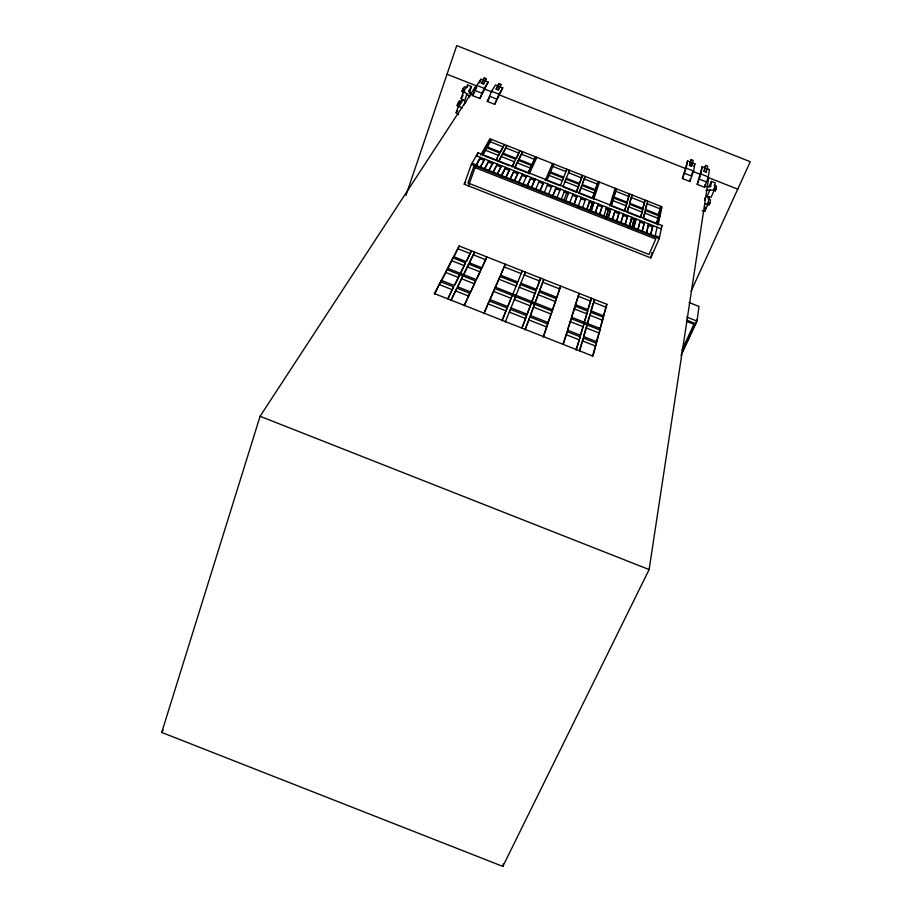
<?xml version="1.0" encoding="UTF-8"?>
<svg xmlns="http://www.w3.org/2000/svg" width="912" height="912" viewBox="0 0 912 912"><rect width="100%" height="100%" fill="white"/><g stroke="black" fill="none" stroke-linecap="round" stroke-linejoin="round"><path stroke-width="1.37" d="M715.703 188.146L715.293 191.144L716.558 186.219L714.142 185.273M686.326 321.298L695.263 324.832L697.213 319.508M680.956 355.6L696.996 321.092L699.014 306.466L689.016 302.51M714.153 190.38L709.889 189.958L706.834 196.878L711.086 197.288L714.153 190.38L715.202 182.879L711.417 181.397L708.898 187.097M706.686 204.607L709.217 204.79L710.072 202.886L710.505 199.842L708.1 198.896L709.148 196.525L708.031 204.151L704.999 210.991L702.16 210.752M709.217 204.79L709.513 202.76M711.417 181.397L710.642 186.686L706.618 186.527M704.999 210.991L705.569 207.149M447.028 74.214L476.132 85.728L260.08 416.282L161.72 732.439L502.831 866.4L649.116 569.555L708.681 177.692L737.728 189.172M704.554 200.435L704.976 197.744M704.714 167.694L705.728 165.391L707.78 166.201L706.184 172.14L704.121 171.331L704.714 167.694L702.172 166.679L697.213 184.395L704.611 187.325L708.328 176.917L709.445 169.564L707.655 168.857M704.611 187.325L705.033 184.646M706.184 172.14L706.561 169.712M704.121 171.331L705.728 165.391M697.213 184.395L700.952 173.998L702.172 166.679M690.156 161.937L687.602 160.922L682.427 178.547L689.825 181.477L693.576 171.08L694.887 163.807L692.197 162.735L691.524 166.349L689.472 165.539L691.159 159.623L693.2 160.432L691.524 166.349M689.825 181.477L690.304 178.82M689.472 165.539L691.159 159.623M682.427 178.547L686.2 168.161L687.602 160.922M659.182 238.739L662.021 225.492L478.013 152.771L471.31 164.491L464.242 184.201L650.815 257.902L659.182 238.739L471.31 164.491M650.815 257.902L652.012 252.487M658.065 225.047L662.089 206.842L489.892 138.784L480.749 154.972M658.897 214.787L660.778 206.329L658.407 214.753M657.096 227.213L655.124 236.117L476.053 165.346M656.412 223.668L658.669 215.791L656.845 223.999L643.427 218.698L645.434 210.558L659.992 216.315M650.587 234.475L652.901 225.549L650.86 234.43M502.831 866.4L503.47 863.63M646.334 232.799L648.694 223.885L646.608 232.742M642.082 231.112L644.488 222.232L642.344 231.067M643.405 217.033L644.077 214.32M645.251 209.543L646.733 203.547L659.764 208.688M647.748 201.176L645.673 209.566L660.22 215.312M642.778 209.521L640.748 217.637L627.308 212.325L629.519 204.277L642.778 209.521L640.361 217.421M637.83 229.436L640.292 220.567L638.081 229.379M642.584 208.586L645.137 200.15L643.04 208.517L629.793 203.285L632.073 194.986L629.736 202.19M633.578 227.761L636.086 218.903L633.817 227.692M631.64 228.148L633.783 219.963M632.392 226.906L634.524 218.743M629.554 226.016L631.879 217.25L629.326 226.073M629.303 227.179L631.469 219.028M592.458 356.284L596.402 343.231L583.429 338.113L582.278 340.814L595.24 345.933M596.266 342L599.948 330.03L571.265 318.698L567.663 329.266M599.788 328.913L603.368 317.285L590.839 312.337L589.654 315.153L602.159 320.089M603.231 316.111L606.856 304.3L459.158 245.989L434.454 293.596L592.937 356.136L606.856 304.3M625.085 224.398L627.684 215.585L625.29 224.329M626.989 212.131L628.482 206.75L641.729 211.983M612.328 197.482L626.897 203.239L624.64 211.276L611.222 205.964L613.651 198.007L611.405 204.482M620.833 222.71L623.477 213.921L621.038 222.642M624.344 211.082L626.897 203.239M626.498 203.456L629.485 193.96L627.171 202.247L612.625 196.502M616.58 221.035L619.271 212.268L616.774 220.955M579.69 349.809L581.913 342.103M583.384 336.916L585.618 329.141M587.123 323.908L589.289 316.396M590.794 311.197L593.005 303.502M579.736 350.926L583.429 338.113M587.613 323.566L590.839 312.337M576.441 349.627L580.18 336.824L567.207 331.706L563.206 343.516M584.432 322.312L587.704 311.106L575.176 306.158L571.368 317.479M575.951 349.98L580.18 336.824M580.157 335.639L584.011 323.737L580.613 335.354L567.663 330.235M584.033 322.483L587.704 311.106M587.681 309.966L591.478 298.224L588.115 309.727L575.609 304.79M612.328 219.359L615.076 210.604L612.511 219.279M608.247 217.592L610.869 208.939L608.076 217.672M613.673 197.072L616.444 188.807L613.947 197.026M606.218 216.509L608.281 209.794M606.035 217.991L608.908 208.62M609.729 205.941L615.144 188.294M575.233 305.053L579.166 293.368L563.24 344.417M603.824 215.996L606.662 207.286L606.127 208.586L610.333 210.25M599.572 214.32L602.467 205.622L599.72 214.217M595.319 212.633L598.261 203.957L595.456 212.542M591.067 210.957L594.054 202.293L591.193 210.854M589.597 211.493L592.276 203.547M593.609 199.568L599.492 182.104M589.46 211.39L592.139 203.422M405.988 195.328L456.73 45.6L750.28 161.72L691.079 291.19M592.31 198.428L595.114 190.676L581.867 185.444L578.96 193.15M595.217 189.867L598.192 181.591L595.433 189.707L582.209 184.475L585.151 176.438L582.472 183.506M595.114 190.676L592.435 198.542L579.017 193.241L581.867 185.444M586.929 209.167L589.847 200.64L586.815 209.27M543.438 336.596L560.709 286.083L556.559 297.688M543.096 337.018L547.736 324.022L529.883 316.977L528.721 319.884L546.55 326.918M547.918 322.916L552.136 311.152L494.749 288.5L489.881 300.014M552.33 310.069L556.388 298.737L539.152 291.931L534.899 303.194M459.135 106.966L457.14 105.37L459.523 100.844L461.928 101.791L460.526 103.922M464.037 92.83L462.019 91.234L462.715 89.251L464.402 86.754L466.819 87.712L467.731 85.09L471.515 86.583L469.053 93.651M459.523 100.844L457.14 105.37M458.679 114.65L456.137 112.678L458.588 105.598L462.829 99.203M463.535 91.348L466.955 93.959L464.47 101.107L461.05 98.496L463.535 91.348L467.731 85.09M475.186 88.407L476.132 85.728M479.587 82.924L480.886 79.219L483.44 80.233L484.272 77.851L486.324 78.66L483.497 84.132L481.445 83.311L484.272 77.851M582.563 207.594L585.652 198.976L585.116 200.287L580.944 198.634L581.468 197.323L577.9 207.138M485.48 81.043L488.182 82.103L479.883 98.519L472.484 95.589L476.839 85.42L480.886 79.219M498.864 83.63L498.02 86.002L495.467 84.987L491.614 91.268L487.293 101.449L494.692 104.367L502.763 87.871L500.061 86.811L498.18 89.935L496.117 89.125L498.864 83.63L500.916 84.44L500.061 86.811M691.695 174.454L692.379 172.573M477.079 155.371L478.013 152.771M468.483 185.877L475.585 166.178L480.51 157.423L475.813 166.258M475.562 166.702L476.292 164.912L472.028 163.225M476.098 166.907L478.447 160.398M485.549 150.252L486.461 147.733L499.719 152.977L498.796 155.496L485.549 150.252L482.801 155.143M490.291 141.793L491.192 139.297L486.962 146.832L500.209 152.065L504.256 144.461L503.344 146.957L490.291 141.793L487.259 147.197M434.602 294.2L440.61 281.74L453.595 286.858L448.351 298.19M440.257 283.313L441.317 280.372L454.279 285.479L459.659 274.649L458.588 277.556L445.843 272.517L441.499 280.907M445.843 272.517L446.903 269.61L475.608 280.942L474.89 282.88M447.735 268.88L452.979 257.902L465.508 262.861L460.412 273.885M484.717 168.925L488.923 160.751L484.58 168.72M453.823 257.127L459.158 245.989M488.969 170.612L493.13 162.416L488.843 170.407M574.081 204.242L577.273 195.658L574.172 204.128M493.221 172.288L497.336 164.069L493.118 172.094M498.818 161.561L502.375 154.025L515.633 159.258L511.906 166.714M505.955 147.983L506.867 145.498L502.854 153.113L516.089 158.346L519.92 150.651L518.996 153.136L505.955 147.983L503.082 153.444M497.485 173.975L501.543 165.733L497.382 173.782M451.087 300.595L456.844 288.146L469.828 293.265L464.242 305.782M466.876 260.843L471.47 250.846L466.146 261.573L453.64 256.625M457.619 287.28L462.851 275.903L457.528 286.767L470.489 291.874M525.016 329.882L528.265 321.138M530.191 315.917L534.603 304.232L530.419 315.541L548.237 322.563M539.437 290.928L543.791 279.403L539.653 290.586L556.844 297.38M525.278 329.437L529.883 316.977M535.116 302.841L539.152 291.931M576.293 192.09L579.211 184.395L565.964 179.151L564.984 181.659L578.219 186.88M579.428 183.62L582.54 175.4L579.565 183.437L566.341 178.205M579.211 184.395L576.338 192.181L562.909 186.88L569.487 170.248L568.518 172.71L581.548 177.863M463.581 275.139L468.928 263.762M501.144 176.803L505.75 167.398L501.646 175.469M468.221 265.666L474.548 252.065L469.281 262.804L481.798 267.752M505.989 177.338L509.956 169.062L505.909 177.145M569.829 202.567L573.067 194.005L572.542 195.316L576.737 196.981M510.241 179.014L514.163 170.726L510.173 178.832M514.847 167.899L518.278 160.307L531.514 165.539L528.185 173.177M518.734 159.383L517.765 161.983L522.53 151.688L518.734 159.383L531.947 164.616L535.572 156.841L532.004 164.969M480.464 270.955L481.183 269.04L468.643 264.092L463.501 274.569M522.234 327.248L526.646 315.689L510.412 309.293L505.339 322.004M526.965 314.651L531.411 302.978L527.182 314.252L510.982 307.868M531.742 301.94L535.663 291.612M536.324 289.697L540.713 278.183L536.53 289.355L520.889 283.187M521.972 328.138L526.646 315.689M531.935 301.587L536.028 290.7L520.353 284.51L515.896 295.682M514.505 180.701L518.369 172.379L514.436 180.519M481.844 268.185L486.506 257.868M518.78 182.389L522.599 174.055L518.734 182.218M526.76 186.926L531.012 177.384L527.261 185.592M531.548 187.427L535.219 179.048L531.525 187.268M483.93 313.66L489.311 300.96L507.163 308.005L502.01 320.796M565.577 200.879L568.86 192.341L568.336 193.652L564.129 191.999L564.653 190.676L561.325 199.204M498.932 279.232L499.993 276.473L517.229 283.267L516.146 286.026L498.932 279.232L495.296 287.554M500.563 275.481L505.328 264.218L483.998 313.147M564.083 199.91L566.591 193.321M540.052 190.79L543.632 182.366L540.064 190.642M550.073 172.87L549.092 175.378L562.339 180.61L563.32 178.114L550.073 172.87L546.915 180.485M507.619 307.013L512.282 295.42L507.745 306.592L489.926 299.558M552.33 197.038L556.24 187.359L552.854 195.704M510.412 309.293L509.306 312.109L525.517 318.516M520.353 284.51L519.281 287.269L534.922 293.447M557.072 197.516L560.447 189.012L559.934 190.334L555.727 188.67M563.32 178.114L560.23 185.809L546.801 180.508M563.662 177.304L566.888 169.21L565.942 171.604L552.911 166.451L553.835 164.057L550.495 172.094M510.845 308.29L515.474 296.685L514.345 299.558L530.271 305.851M520.763 283.552L525.335 272.107L524.229 274.911L539.596 280.987M494.692 104.367L499.001 94.187L502.763 87.871M502.159 320.317L507.163 308.005M512.726 294.439L517.229 283.267M517.685 282.241L522.257 270.898L521.197 273.611L504.279 266.942M479.883 98.519L484.226 88.339L488.182 82.103M498.18 89.935L500.916 84.44M483.497 84.132L486.324 78.66M548.557 194.153L552.045 185.695L551.521 187.006L547.325 185.353L547.838 184.03L544.304 192.478M645.434 210.558L644.408 212.952L657.632 218.185M545.251 180.462L552.535 163.544M475.916 89.182L476.714 87.335M661.462 226.78L662.021 225.492M693.838 166.201L694.887 163.807M535.8 189.115L539.425 180.701L538.912 182.024L543.119 183.688M529.131 174.089L536.872 157.354M681.902 350.151L694.431 323.156L686.839 320.146M522.496 185.239L526.805 175.72L526.304 177.042L522.097 175.378M528.014 173.075L531.514 165.539M681.709 353.286L695.411 323.783M470.524 292.376L474.525 283.837L461.78 278.81M476.805 278.958L480.111 271.901L467.582 266.954M464.185 305.326L486.86 256.922M450.973 300.116L456.844 288.146M518.278 160.307L514.596 167.774L526.794 172.596M447.667 298.805L453.595 286.858M460.321 273.315L465.508 262.861M454.997 284.795L457.995 278.764M512.179 166.85L514.664 161.857L501.418 156.625M516.249 158.654L518.438 154.242M500.882 176.392L504.712 168.868M502.375 154.025L498.476 161.413L509.466 165.756M499.719 152.977L495.797 160.352L497.587 161.059M496.174 160.432L497.485 157.958M500.449 152.407L502.763 148.04M480.316 167.033L484.717 159.087L484.238 160.421L480.031 158.756M480.453 167.249L483.599 161.561M161.72 732.439L163.1 729.953M486.461 147.733L482.357 155.04L494.578 159.862M464.242 184.201L465.61 181.784M496.117 89.125L497.382 87.039M487.293 101.449L489.391 98.006M481.445 83.311L482.767 81.259M472.484 95.589L474.685 92.192M463.627 105.233L465.861 101.825M456.137 112.678L457.562 110.512M471.515 86.583L468.574 91.029L471.664 93.651L469.441 97.06L466.955 93.959M461.05 98.496L463.159 95.327M462.019 91.234L463.718 88.738M706.002 190.562L709.889 189.958M707.541 202.703L710.072 202.886M713.617 189.012L716.148 189.217M705.193 203.9L708.031 204.151M260.08 416.282L649.116 569.555M482.676 80.313L484.739 81.122M497.348 86.116L499.411 86.925M690.612 162.496L692.675 163.305M705.261 168.287L707.324 169.108M476.839 85.42L484.226 88.339M491.614 91.268L499.001 94.187M686.2 168.161L693.576 171.08M700.952 173.998L708.328 176.917M484.055 88.863L491.99 91.998M498.59 94.609L684.901 168.287M692.835 171.422L700.758 174.557M474.799 90.402L482.186 93.332M489.573 96.25L496.972 99.169M684.296 173.189L691.672 176.107M699.048 179.026L706.424 181.944M615.463 191.178L628.493 196.331M521.573 154.242L534.592 159.395M584.159 178.9L597.189 184.053M631.047 197.425L644.1 202.589M550.472 171.935L563.696 177.156M580.864 187.929L594.1 193.162M612.625 200.48L625.86 205.713M517.309 162.906L530.533 168.127M476.303 155.758L661.303 228.866M488.433 162.074L492.64 163.738M496.846 165.403L501.053 167.067M505.259 168.731L509.466 170.384M513.661 172.049L517.868 173.713M530.51 178.706L534.717 180.371M589.323 201.951L593.518 203.604M597.725 205.268L601.92 206.933M614.528 211.915L618.735 213.568M622.93 215.232L627.137 216.896M631.332 218.549L635.539 220.214M639.734 221.867L643.929 223.531M648.136 225.196L652.331 226.849M655.238 235.627L659.49 237.302M686.77 317.057L696.996 321.092M458.132 248.816L470.432 253.673M473.499 254.881L485.8 259.738M542.674 282.196L559.58 288.876M578.014 296.149L590.303 301.006M605.671 307.07L593.381 302.214L594.544 299.444L591.238 310.958L603.744 315.894M500.563 275.162L517.765 281.945M574.081 308.792L586.598 313.739M451.93 260.775L464.459 265.723M538.057 294.679L555.271 301.473M447.587 268.288L476.235 279.596M495.341 287.143L552.615 309.749M571.71 317.285L600.335 328.594M493.643 291.384L511.153 298.304M533.452 307.105L550.973 314.013M570.068 321.56L582.814 326.587M598.728 332.869L585.994 327.841L587.203 324.991L583.851 336.631L596.801 341.738M439.538 284.681L452.512 289.799M455.795 290.996L468.768 296.115M488.194 303.89L506.023 310.924M565.999 334.601L578.96 339.709M458.588 105.598L461.996 108.22M462.715 89.251L464.732 90.835M457.824 103.387L459.819 104.983M473.613 167.067L467.913 182.936L649.013 254.494L655.739 239.035L473.613 167.067"/></g></svg>
